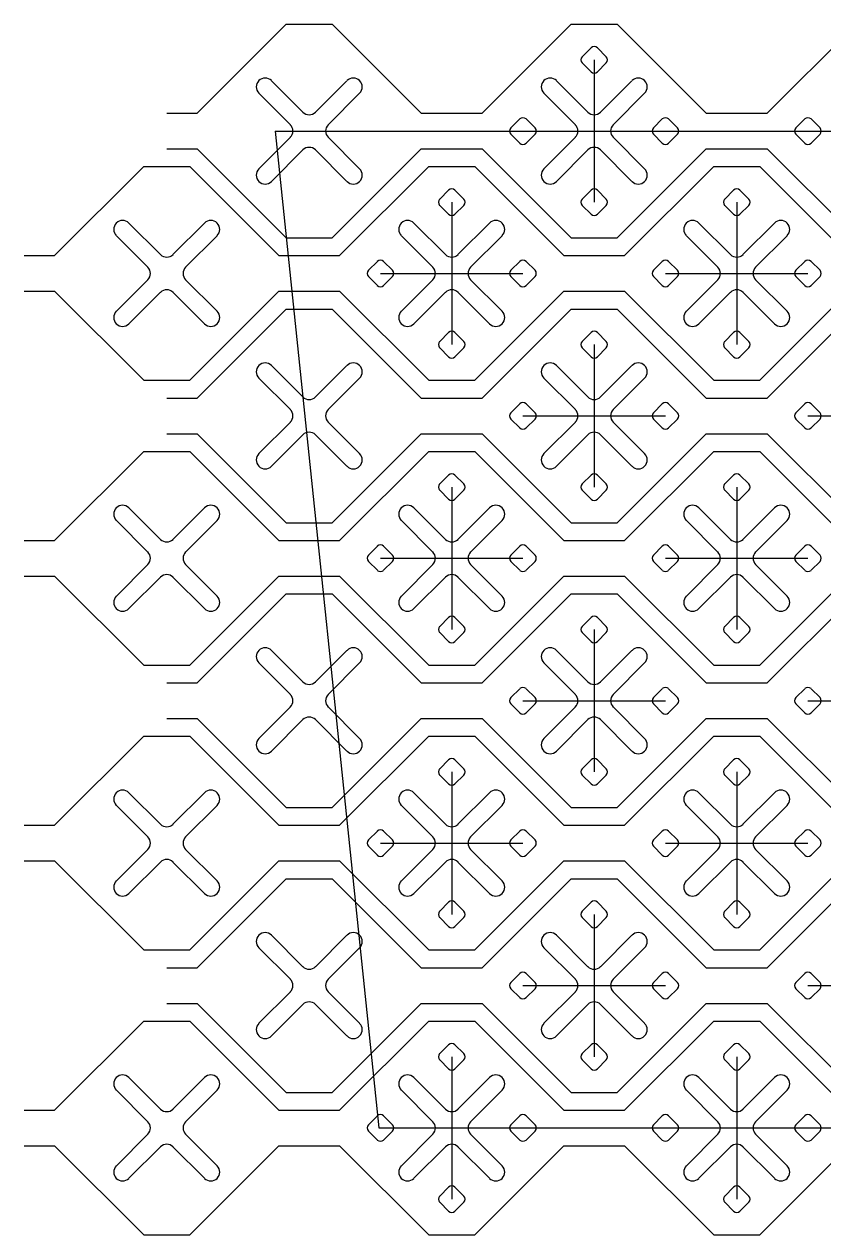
# Model space of a CAD drawing. Extents: x 78 to 102, y -3.5 to 13.5.
# Drawn here: x 78 to 89.22, y -3.5 to 13.5 of the extents above; entities that cross this region are included whole.
import ezdxf

# ---------------------------------------------------------------- set-up
doc = ezdxf.new("R2010")
doc.units = 0
doc.header["$MEASUREMENT"] = 0
doc.layers.add('LAYER1', color=7, linetype='Continuous')

msp = doc.modelspace()

# ---------------------------------------------------------------- linework, layer by layer
at = {"layer": 'LAYER1', "color": 7, "linetype": 'Continuous', "lineweight": 25}
for p, q in [((80.427, 12.25), (81.677, 13.5)), ((81.677, 13.5), (82.323, 13.5)), ((82.323, 13.5), (83.573, 12.25)), ((84.427, 12.25), (85.677, 13.5)), ((85.677, 13.5), (86.323, 13.5)), ((86.323, 13.5), (87.573, 12.25)), ((88.427, 12.25), (89.677, 13.5)), ((85.831, 13.044), (85.956, 13.169)), ((86.044, 13.169), (86.169, 13.044)), ((85.956, 12.831), (85.831, 12.956)), ((86, 13), (86, 11)), ((86.169, 12.956), (86.044, 12.831)), ((81.47, 12.707), (81.912, 12.265)), ((82.53, 12.707), (82.088, 12.265)), ((85.47, 12.707), (85.912, 12.265)), ((86.53, 12.707), (86.088, 12.265)), ((81.293, 12.53), (81.735, 12.088)), ((82.707, 12.53), (82.265, 12.088)), ((85.293, 12.53), (85.735, 12.088)), ((86.707, 12.53), (86.265, 12.088)), ((80, 12.25), (80.427, 12.25)), ((83.573, 12.25), (84, 12.25)), ((84, 12.25), (84.427, 12.25)), ((87.573, 12.25), (88, 12.25)), ((88, 12.25), (88.427, 12.25)), ((84.831, 12.044), (84.956, 12.169)), ((85.044, 12.169), (85.169, 12.044)), ((86.831, 12.044), (86.956, 12.169)), ((87.044, 12.169), (87.169, 12.044)), ((88.831, 12.044), (88.956, 12.169)), ((89.044, 12.169), (89.169, 12.044)), ((81.293, 11.47), (81.735, 11.912)), ((81.521, 12), (98.479, 12)), ((81.521, 12), (82.979, -2)), ((82.707, 11.47), (82.265, 11.912)), ((84.956, 11.831), (84.831, 11.956)), ((85, 12), (87, 12)), ((85.169, 11.956), (85.044, 11.831)), ((85.293, 11.47), (85.735, 11.912)), ((86.707, 11.47), (86.265, 11.912)), ((86.956, 11.831), (86.831, 11.956)), ((87.169, 11.956), (87.044, 11.831)), ((88.956, 11.831), (88.831, 11.956)), ((89, 12), (91, 12)), ((89.169, 11.956), (89.044, 11.831)), ((80, 11.75), (80.427, 11.75)), ((81.677, 10.5), (80.427, 11.75)), ((81.47, 11.293), (81.912, 11.735)), ((82.53, 11.293), (82.088, 11.735)), ((83.573, 11.75), (82.323, 10.5)), ((83.573, 11.75), (84, 11.75)), ((84, 11.75), (84.427, 11.75)), ((85.677, 10.5), (84.427, 11.75)), ((85.47, 11.293), (85.912, 11.735)), ((86.53, 11.293), (86.088, 11.735)), ((87.573, 11.75), (86.323, 10.5)), ((87.573, 11.75), (88, 11.75)), ((88, 11.75), (88.427, 11.75)), ((89.677, 10.5), (88.427, 11.75)), ((78.427, 10.25), (79.677, 11.5)), ((79.677, 11.5), (80.323, 11.5)), ((80.323, 11.5), (81.573, 10.25)), ((82.427, 10.25), (83.677, 11.5)), ((83.677, 11.5), (84.323, 11.5)), ((84.323, 11.5), (85.573, 10.25)), ((86.427, 10.25), (87.677, 11.5)), ((87.677, 11.5), (88.323, 11.5)), ((88.323, 11.5), (89.573, 10.25)), ((83.831, 11.044), (83.956, 11.169)), ((84.044, 11.169), (84.169, 11.044)), ((85.831, 11.044), (85.956, 11.169)), ((86.044, 11.169), (86.169, 11.044)), ((87.831, 11.044), (87.956, 11.169)), ((88.044, 11.169), (88.169, 11.044)), ((83.956, 10.831), (83.831, 10.956)), ((84, 11), (84, 9)), ((84.169, 10.956), (84.044, 10.831)), ((85.956, 10.831), (85.831, 10.956)), ((86.169, 10.956), (86.044, 10.831)), ((87.956, 10.831), (87.831, 10.956)), ((88, 11), (88, 9)), ((88.169, 10.956), (88.044, 10.831)), ((79.47, 10.707), (79.912, 10.265)), ((80.53, 10.707), (80.088, 10.265)), ((83.47, 10.707), (83.912, 10.265)), ((84.53, 10.707), (84.088, 10.265)), ((87.47, 10.707), (87.912, 10.265)), ((88.53, 10.707), (88.088, 10.265)), ((79.293, 10.53), (79.735, 10.088)), ((80.707, 10.53), (80.265, 10.088)), ((81.677, 10.5), (82.323, 10.5)), ((83.293, 10.53), (83.735, 10.088)), ((84.707, 10.53), (84.265, 10.088)), ((85.677, 10.5), (86.323, 10.5)), ((87.293, 10.53), (87.735, 10.088)), ((88.707, 10.53), (88.265, 10.088)), ((78, 10.25), (78.427, 10.25)), ((81.573, 10.25), (82, 10.25)), ((82, 10.25), (82.427, 10.25)), ((85.573, 10.25), (86, 10.25)), ((86, 10.25), (86.427, 10.25)), ((82.831, 10.044), (82.956, 10.169)), ((83.044, 10.169), (83.169, 10.044)), ((84.831, 10.044), (84.956, 10.169)), ((85.044, 10.169), (85.169, 10.044)), ((86.831, 10.044), (86.956, 10.169)), ((87.044, 10.169), (87.169, 10.044)), ((88.831, 10.044), (88.956, 10.169)), ((89.044, 10.169), (89.169, 10.044)), ((79.293, 9.47), (79.735, 9.912)), ((80.707, 9.47), (80.265, 9.912)), ((82.956, 9.831), (82.831, 9.956)), ((83, 10), (85, 10)), ((83.169, 9.956), (83.044, 9.831)), ((83.293, 9.47), (83.735, 9.912)), ((84.707, 9.47), (84.265, 9.912)), ((84.956, 9.831), (84.831, 9.956)), ((85.169, 9.956), (85.044, 9.831)), ((86.956, 9.831), (86.831, 9.956)), ((87, 10), (89, 10)), ((87.169, 9.956), (87.044, 9.831)), ((87.293, 9.47), (87.735, 9.912)), ((88.707, 9.47), (88.265, 9.912)), ((88.956, 9.831), (88.831, 9.956)), ((89.169, 9.956), (89.044, 9.831)), ((78, 9.75), (78.427, 9.75)), ((79.677, 8.5), (78.427, 9.75)), ((79.47, 9.293), (79.912, 9.735)), ((80.53, 9.293), (80.088, 9.735)), ((81.573, 9.75), (80.323, 8.5)), ((81.573, 9.75), (82, 9.75)), ((82, 9.75), (82.427, 9.75)), ((83.677, 8.5), (82.427, 9.75)), ((83.47, 9.293), (83.912, 9.735)), ((84.53, 9.293), (84.088, 9.735)), ((85.573, 9.75), (84.323, 8.5)), ((85.573, 9.75), (86, 9.75)), ((86, 9.75), (86.427, 9.75)), ((87.677, 8.5), (86.427, 9.75)), ((87.47, 9.293), (87.912, 9.735)), ((88.53, 9.293), (88.088, 9.735)), ((89.573, 9.75), (88.323, 8.5)), ((80.427, 8.25), (81.677, 9.5)), ((81.677, 9.5), (82.323, 9.5)), ((82.323, 9.5), (83.573, 8.25)), ((84.427, 8.25), (85.677, 9.5)), ((85.677, 9.5), (86.323, 9.5)), ((86.323, 9.5), (87.573, 8.25)), ((88.427, 8.25), (89.677, 9.5)), ((83.831, 9.044), (83.956, 9.169)), ((84.044, 9.169), (84.169, 9.044)), ((85.831, 9.044), (85.956, 9.169)), ((86.044, 9.169), (86.169, 9.044)), ((87.831, 9.044), (87.956, 9.169)), ((88.044, 9.169), (88.169, 9.044)), ((83.956, 8.831), (83.831, 8.956)), ((84.169, 8.956), (84.044, 8.831)), ((85.956, 8.831), (85.831, 8.956)), ((86, 9), (86, 7)), ((86.169, 8.956), (86.044, 8.831)), ((87.956, 8.831), (87.831, 8.956)), ((88.169, 8.956), (88.044, 8.831)), ((81.47, 8.707), (81.912, 8.265)), ((82.53, 8.707), (82.088, 8.265)), ((85.47, 8.707), (85.912, 8.265)), ((86.53, 8.707), (86.088, 8.265)), ((81.293, 8.53), (81.735, 8.088)), ((82.707, 8.53), (82.265, 8.088)), ((85.293, 8.53), (85.735, 8.088)), ((86.707, 8.53), (86.265, 8.088)), ((79.677, 8.5), (80.323, 8.5)), ((83.677, 8.5), (84.323, 8.5)), ((87.677, 8.5), (88.323, 8.5)), ((80, 8.25), (80.427, 8.25)), ((83.573, 8.25), (84, 8.25)), ((84, 8.25), (84.427, 8.25)), ((84.831, 8.044), (84.956, 8.169)), ((85.044, 8.169), (85.169, 8.044)), ((86.831, 8.044), (86.956, 8.169)), ((87.044, 8.169), (87.169, 8.044)), ((87.573, 8.25), (88, 8.25)), ((88, 8.25), (88.427, 8.25)), ((88.831, 8.044), (88.956, 8.169)), ((89.044, 8.169), (89.169, 8.044)), ((85, 8), (87, 8)), ((89, 8), (91, 8)), ((81.293, 7.47), (81.735, 7.912)), ((82.707, 7.47), (82.265, 7.912)), ((84.956, 7.831), (84.831, 7.956)), ((85.169, 7.956), (85.044, 7.831)), ((85.293, 7.47), (85.735, 7.912)), ((86.707, 7.47), (86.265, 7.912)), ((86.956, 7.831), (86.831, 7.956)), ((87.169, 7.956), (87.044, 7.831)), ((88.956, 7.831), (88.831, 7.956)), ((89.169, 7.956), (89.044, 7.831)), ((80, 7.75), (80.427, 7.75)), ((81.677, 6.5), (80.427, 7.75)), ((81.47, 7.293), (81.912, 7.735)), ((82.53, 7.293), (82.088, 7.735)), ((83.573, 7.75), (82.323, 6.5)), ((83.573, 7.75), (84, 7.75)), ((84, 7.75), (84.427, 7.75)), ((85.677, 6.5), (84.427, 7.75)), ((85.47, 7.293), (85.912, 7.735)), ((86.53, 7.293), (86.088, 7.735)), ((87.573, 7.75), (86.323, 6.5)), ((87.573, 7.75), (88, 7.75)), ((88, 7.75), (88.427, 7.75)), ((89.677, 6.5), (88.427, 7.75)), ((78.427, 6.25), (79.677, 7.5)), ((79.677, 7.5), (80.323, 7.5)), ((80.323, 7.5), (81.573, 6.25)), ((82.427, 6.25), (83.677, 7.5)), ((83.677, 7.5), (84.323, 7.5)), ((84.323, 7.5), (85.573, 6.25)), ((86.427, 6.25), (87.677, 7.5)), ((87.677, 7.5), (88.323, 7.5)), ((88.323, 7.5), (89.573, 6.25)), ((83.831, 7.044), (83.956, 7.169)), ((84.044, 7.169), (84.169, 7.044)), ((85.831, 7.044), (85.956, 7.169)), ((86.044, 7.169), (86.169, 7.044)), ((87.831, 7.044), (87.956, 7.169)), ((88.044, 7.169), (88.169, 7.044)), ((84, 7), (84, 5)), ((88, 7), (88, 5)), ((83.956, 6.831), (83.831, 6.956)), ((84.169, 6.956), (84.044, 6.831)), ((85.956, 6.831), (85.831, 6.956)), ((86.169, 6.956), (86.044, 6.831)), ((87.956, 6.831), (87.831, 6.956)), ((88.169, 6.956), (88.044, 6.831)), ((79.47, 6.707), (79.912, 6.265)), ((80.53, 6.707), (80.088, 6.265)), ((83.47, 6.707), (83.912, 6.265)), ((84.53, 6.707), (84.088, 6.265)), ((87.47, 6.707), (87.912, 6.265)), ((88.53, 6.707), (88.088, 6.265)), ((79.293, 6.53), (79.735, 6.088)), ((80.707, 6.53), (80.265, 6.088)), ((81.677, 6.5), (82.323, 6.5)), ((83.293, 6.53), (83.735, 6.088)), ((84.707, 6.53), (84.265, 6.088)), ((85.677, 6.5), (86.323, 6.5)), ((87.293, 6.53), (87.735, 6.088)), ((88.707, 6.53), (88.265, 6.088)), ((78, 6.25), (78.427, 6.25)), ((81.573, 6.25), (82, 6.25)), ((82, 6.25), (82.427, 6.25)), ((82.831, 6.044), (82.956, 6.169)), ((83.044, 6.169), (83.169, 6.044)), ((84.831, 6.044), (84.956, 6.169)), ((85.044, 6.169), (85.169, 6.044)), ((85.573, 6.25), (86, 6.25)), ((86, 6.25), (86.427, 6.25)), ((86.831, 6.044), (86.956, 6.169)), ((87.044, 6.169), (87.169, 6.044)), ((88.831, 6.044), (88.956, 6.169)), ((89.044, 6.169), (89.169, 6.044)), ((82.956, 5.831), (82.831, 5.956)), ((83, 6), (85, 6)), ((83.169, 5.956), (83.044, 5.831)), ((84.956, 5.831), (84.831, 5.956)), ((85.169, 5.956), (85.044, 5.831)), ((86.956, 5.831), (86.831, 5.956)), ((87, 6), (89, 6)), ((87.169, 5.956), (87.044, 5.831)), ((88.956, 5.831), (88.831, 5.956)), ((89.169, 5.956), (89.044, 5.831)), ((79.293, 5.47), (79.735, 5.912)), ((80.707, 5.47), (80.265, 5.912)), ((83.293, 5.47), (83.735, 5.912)), ((84.707, 5.47), (84.265, 5.912)), ((87.293, 5.47), (87.735, 5.912)), ((88.707, 5.47), (88.265, 5.912)), ((78, 5.75), (78.427, 5.75)), ((79.677, 4.5), (78.427, 5.75)), ((79.47, 5.293), (79.912, 5.735)), ((80.53, 5.293), (80.088, 5.735)), ((81.573, 5.75), (80.323, 4.5)), ((81.573, 5.75), (82, 5.75)), ((82, 5.75), (82.427, 5.75)), ((83.677, 4.5), (82.427, 5.75)), ((83.47, 5.293), (83.912, 5.735)), ((84.53, 5.293), (84.088, 5.735)), ((85.573, 5.75), (84.323, 4.5)), ((85.573, 5.75), (86, 5.75)), ((86, 5.75), (86.427, 5.75)), ((87.677, 4.5), (86.427, 5.75)), ((87.47, 5.293), (87.912, 5.735)), ((88.53, 5.293), (88.088, 5.735)), ((89.573, 5.75), (88.323, 4.5)), ((80.427, 4.25), (81.677, 5.5)), ((81.677, 5.5), (82.323, 5.5)), ((82.323, 5.5), (83.573, 4.25)), ((84.427, 4.25), (85.677, 5.5)), ((85.677, 5.5), (86.323, 5.5)), ((86.323, 5.5), (87.573, 4.25)), ((88.427, 4.25), (89.677, 5.5)), ((83.831, 5.044), (83.956, 5.169)), ((84.044, 5.169), (84.169, 5.044)), ((85.831, 5.044), (85.956, 5.169)), ((86.044, 5.169), (86.169, 5.044)), ((87.831, 5.044), (87.956, 5.169)), ((88.044, 5.169), (88.169, 5.044)), ((83.956, 4.831), (83.831, 4.956)), ((84.169, 4.956), (84.044, 4.831)), ((85.956, 4.831), (85.831, 4.956)), ((86, 5), (86, 3)), ((86.169, 4.956), (86.044, 4.831)), ((87.956, 4.831), (87.831, 4.956)), ((88.169, 4.956), (88.044, 4.831)), ((81.47, 4.707), (81.912, 4.265)), ((82.53, 4.707), (82.088, 4.265)), ((85.47, 4.707), (85.912, 4.265)), ((86.53, 4.707), (86.088, 4.265)), ((79.677, 4.5), (80.323, 4.5)), ((81.293, 4.53), (81.735, 4.088)), ((82.707, 4.53), (82.265, 4.088)), ((83.677, 4.5), (84.323, 4.5)), ((85.293, 4.53), (85.735, 4.088)), ((86.707, 4.53), (86.265, 4.088)), ((87.677, 4.5), (88.323, 4.5)), ((80, 4.25), (80.427, 4.25)), ((83.573, 4.25), (84, 4.25)), ((84, 4.25), (84.427, 4.25)), ((84.831, 4.044), (84.956, 4.169)), ((85.044, 4.169), (85.169, 4.044)), ((86.831, 4.044), (86.956, 4.169)), ((87.044, 4.169), (87.169, 4.044)), ((87.573, 4.25), (88, 4.25)), ((88, 4.25), (88.427, 4.25)), ((88.831, 4.044), (88.956, 4.169)), ((89.044, 4.169), (89.169, 4.044)), ((81.293, 3.47), (81.735, 3.912)), ((82.707, 3.47), (82.265, 3.912)), ((84.956, 3.831), (84.831, 3.956)), ((85, 4), (87, 4)), ((85.169, 3.956), (85.044, 3.831)), ((85.293, 3.47), (85.735, 3.912)), ((86.707, 3.47), (86.265, 3.912)), ((86.956, 3.831), (86.831, 3.956)), ((87.169, 3.956), (87.044, 3.831)), ((88.956, 3.831), (88.831, 3.956)), ((89, 4), (91, 4)), ((89.169, 3.956), (89.044, 3.831)), ((80, 3.75), (80.427, 3.75)), ((81.677, 2.5), (80.427, 3.75)), ((83.573, 3.75), (82.323, 2.5)), ((83.573, 3.75), (84, 3.75)), ((84, 3.75), (84.427, 3.75)), ((85.677, 2.5), (84.427, 3.75)), ((87.573, 3.75), (86.323, 2.5)), ((87.573, 3.75), (88, 3.75)), ((88, 3.75), (88.427, 3.75)), ((89.677, 2.5), (88.427, 3.75)), ((81.47, 3.293), (81.912, 3.735)), ((82.53, 3.293), (82.088, 3.735)), ((85.47, 3.293), (85.912, 3.735)), ((86.53, 3.293), (86.088, 3.735)), ((78.427, 2.25), (79.677, 3.5)), ((79.677, 3.5), (80.323, 3.5)), ((80.323, 3.5), (81.573, 2.25)), ((82.427, 2.25), (83.677, 3.5)), ((83.677, 3.5), (84.323, 3.5)), ((84.323, 3.5), (85.573, 2.25)), ((86.427, 2.25), (87.677, 3.5)), ((87.677, 3.5), (88.323, 3.5)), ((88.323, 3.5), (89.573, 2.25)), ((83.831, 3.044), (83.956, 3.169)), ((84.044, 3.169), (84.169, 3.044)), ((85.831, 3.044), (85.956, 3.169)), ((86.044, 3.169), (86.169, 3.044)), ((87.831, 3.044), (87.956, 3.169)), ((88.044, 3.169), (88.169, 3.044)), ((83.956, 2.831), (83.831, 2.956)), ((84, 3), (84, 1)), ((84.169, 2.956), (84.044, 2.831)), ((85.956, 2.831), (85.831, 2.956)), ((86.169, 2.956), (86.044, 2.831)), ((87.956, 2.831), (87.831, 2.956)), ((88, 3), (88, 1)), ((88.169, 2.956), (88.044, 2.831)), ((79.47, 2.707), (79.912, 2.265)), ((80.53, 2.707), (80.088, 2.265)), ((83.47, 2.707), (83.912, 2.265)), ((84.53, 2.707), (84.088, 2.265)), ((87.47, 2.707), (87.912, 2.265)), ((88.53, 2.707), (88.088, 2.265)), ((79.293, 2.53), (79.735, 2.088)), ((80.707, 2.53), (80.265, 2.088)), ((81.677, 2.5), (82.323, 2.5)), ((83.293, 2.53), (83.735, 2.088)), ((84.707, 2.53), (84.265, 2.088)), ((85.677, 2.5), (86.323, 2.5)), ((87.293, 2.53), (87.735, 2.088)), ((88.707, 2.53), (88.265, 2.088)), ((78, 2.25), (78.427, 2.25)), ((81.573, 2.25), (82, 2.25)), ((82, 2.25), (82.427, 2.25)), ((85.573, 2.25), (86, 2.25)), ((86, 2.25), (86.427, 2.25)), ((82.831, 2.044), (82.956, 2.169)), ((83.044, 2.169), (83.169, 2.044)), ((84.831, 2.044), (84.956, 2.169)), ((85.044, 2.169), (85.169, 2.044)), ((86.831, 2.044), (86.956, 2.169)), ((87.044, 2.169), (87.169, 2.044)), ((88.831, 2.044), (88.956, 2.169)), ((89.044, 2.169), (89.169, 2.044)), ((79.293, 1.47), (79.735, 1.912)), ((80.707, 1.47), (80.265, 1.912)), ((82.956, 1.831), (82.831, 1.956)), ((83, 2), (85, 2)), ((83.169, 1.956), (83.044, 1.831)), ((83.293, 1.47), (83.735, 1.912)), ((84.707, 1.47), (84.265, 1.912)), ((84.956, 1.831), (84.831, 1.956)), ((85.169, 1.956), (85.044, 1.831)), ((86.956, 1.831), (86.831, 1.956)), ((87, 2), (89, 2)), ((87.169, 1.956), (87.044, 1.831)), ((87.293, 1.47), (87.735, 1.912)), ((88.707, 1.47), (88.265, 1.912)), ((88.956, 1.831), (88.831, 1.956)), ((89.169, 1.956), (89.044, 1.831)), ((78, 1.75), (78.427, 1.75)), ((79.677, 0.5), (78.427, 1.75)), ((79.47, 1.293), (79.912, 1.735)), ((80.53, 1.293), (80.088, 1.735)), ((81.573, 1.75), (80.323, 0.5)), ((81.573, 1.75), (82, 1.75)), ((82, 1.75), (82.427, 1.75)), ((83.677, 0.5), (82.427, 1.75)), ((83.47, 1.293), (83.912, 1.735)), ((84.53, 1.293), (84.088, 1.735)), ((85.573, 1.75), (84.323, 0.5)), ((85.573, 1.75), (86, 1.75)), ((86, 1.75), (86.427, 1.75)), ((87.677, 0.5), (86.427, 1.75)), ((87.47, 1.293), (87.912, 1.735)), ((88.53, 1.293), (88.088, 1.735)), ((89.573, 1.75), (88.323, 0.5)), ((80.427, 0.25), (81.677, 1.5)), ((81.677, 1.5), (82.323, 1.5)), ((82.323, 1.5), (83.573, 0.25)), ((84.427, 0.25), (85.677, 1.5)), ((85.677, 1.5), (86.323, 1.5)), ((86.323, 1.5), (87.573, 0.25)), ((88.427, 0.25), (89.677, 1.5)), ((83.831, 1.044), (83.956, 1.169)), ((84.044, 1.169), (84.169, 1.044)), ((85.831, 1.044), (85.956, 1.169)), ((86.044, 1.169), (86.169, 1.044)), ((87.831, 1.044), (87.956, 1.169)), ((88.044, 1.169), (88.169, 1.044)), ((83.956, 0.831), (83.831, 0.956)), ((84.169, 0.956), (84.044, 0.831)), ((85.956, 0.831), (85.831, 0.956)), ((86, 1), (86, -1)), ((86.169, 0.956), (86.044, 0.831)), ((87.956, 0.831), (87.831, 0.956)), ((88.169, 0.956), (88.044, 0.831)), ((81.47, 0.707), (81.912, 0.265)), ((82.53, 0.707), (82.088, 0.265)), ((85.47, 0.707), (85.912, 0.265)), ((86.53, 0.707), (86.088, 0.265)), ((81.293, 0.53), (81.735, 0.088)), ((82.707, 0.53), (82.265, 0.088)), ((85.293, 0.53), (85.735, 0.088)), ((86.707, 0.53), (86.265, 0.088)), ((79.677, 0.5), (80.323, 0.5)), ((83.677, 0.5), (84.323, 0.5)), ((87.677, 0.5), (88.323, 0.5)), ((80, 0.25), (80.427, 0.25)), ((83.573, 0.25), (84, 0.25)), ((84, 0.25), (84.427, 0.25)), ((87.573, 0.25), (88, 0.25)), ((88, 0.25), (88.427, 0.25)), ((84.831, 0.044), (84.956, 0.169)), ((85, 0), (87, 0)), ((85.044, 0.169), (85.169, 0.044)), ((86.831, 0.044), (86.956, 0.169)), ((87.044, 0.169), (87.169, 0.044)), ((88.831, 0.044), (88.956, 0.169)), ((89, 0), (91, 0)), ((89.044, 0.169), (89.169, 0.044)), ((81.293, -0.53), (81.735, -0.088)), ((82.707, -0.53), (82.265, -0.088)), ((84.956, -0.169), (84.831, -0.044)), ((85.169, -0.044), (85.044, -0.169)), ((85.293, -0.53), (85.735, -0.088)), ((86.707, -0.53), (86.265, -0.088)), ((86.956, -0.169), (86.831, -0.044)), ((87.169, -0.044), (87.044, -0.169)), ((88.956, -0.169), (88.831, -0.044)), ((89.169, -0.044), (89.044, -0.169)), ((80, -0.25), (80.427, -0.25)), ((81.677, -1.5), (80.427, -0.25)), ((81.47, -0.707), (81.912, -0.265)), ((82.53, -0.707), (82.088, -0.265)), ((83.573, -0.25), (82.323, -1.5)), ((83.573, -0.25), (84, -0.25)), ((84, -0.25), (84.427, -0.25)), ((85.677, -1.5), (84.427, -0.25)), ((85.47, -0.707), (85.912, -0.265)), ((86.53, -0.707), (86.088, -0.265)), ((87.573, -0.25), (86.323, -1.5)), ((87.573, -0.25), (88, -0.25)), ((88, -0.25), (88.427, -0.25)), ((89.677, -1.5), (88.427, -0.25)), ((78.427, -1.75), (79.677, -0.5)), ((79.677, -0.5), (80.323, -0.5)), ((80.323, -0.5), (81.573, -1.75)), ((82.427, -1.75), (83.677, -0.5)), ((83.677, -0.5), (84.323, -0.5)), ((84.323, -0.5), (85.573, -1.75)), ((86.427, -1.75), (87.677, -0.5)), ((87.677, -0.5), (88.323, -0.5)), ((88.323, -0.5), (89.573, -1.75)), ((83.831, -0.956), (83.956, -0.831)), ((84.044, -0.831), (84.169, -0.956)), ((85.831, -0.956), (85.956, -0.831)), ((86.044, -0.831), (86.169, -0.956)), ((87.831, -0.956), (87.956, -0.831)), ((88.044, -0.831), (88.169, -0.956)), ((84, -1), (84, -3)), ((88, -1), (88, -3)), ((83.956, -1.169), (83.831, -1.044)), ((84.169, -1.044), (84.044, -1.169)), ((85.956, -1.169), (85.831, -1.044)), ((86.169, -1.044), (86.044, -1.169)), ((87.956, -1.169), (87.831, -1.044)), ((88.169, -1.044), (88.044, -1.169)), ((79.47, -1.293), (79.912, -1.735)), ((80.53, -1.293), (80.088, -1.735)), ((83.47, -1.293), (83.912, -1.735)), ((84.53, -1.293), (84.088, -1.735)), ((87.47, -1.293), (87.912, -1.735)), ((88.53, -1.293), (88.088, -1.735)), ((79.293, -1.47), (79.735, -1.912)), ((80.707, -1.47), (80.265, -1.912)), ((81.677, -1.5), (82.323, -1.5)), ((83.293, -1.47), (83.735, -1.912)), ((84.707, -1.47), (84.265, -1.912)), ((85.677, -1.5), (86.323, -1.5)), ((87.293, -1.47), (87.735, -1.912)), ((88.707, -1.47), (88.265, -1.912)), ((78, -1.75), (78.427, -1.75)), ((81.573, -1.75), (82, -1.75)), ((82, -1.75), (82.427, -1.75)), ((82.831, -1.956), (82.956, -1.831)), ((83.044, -1.831), (83.169, -1.956)), ((84.831, -1.956), (84.956, -1.831)), ((85.044, -1.831), (85.169, -1.956)), ((85.573, -1.75), (86, -1.75)), ((86, -1.75), (86.427, -1.75)), ((86.831, -1.956), (86.956, -1.831)), ((87.044, -1.831), (87.169, -1.956)), ((88.831, -1.956), (88.956, -1.831)), ((89.044, -1.831), (89.169, -1.956)), ((82.979, -2), (97.021, -2)), ((83, -2), (85, -2)), ((87, -2), (89, -2)), ((79.293, -2.53), (79.735, -2.088)), ((80.707, -2.53), (80.265, -2.088)), ((82.956, -2.169), (82.831, -2.044)), ((83.169, -2.044), (83.044, -2.169)), ((83.293, -2.53), (83.735, -2.088)), ((84.707, -2.53), (84.265, -2.088)), ((84.956, -2.169), (84.831, -2.044)), ((85.169, -2.044), (85.044, -2.169)), ((86.956, -2.169), (86.831, -2.044)), ((87.169, -2.044), (87.044, -2.169)), ((87.293, -2.53), (87.735, -2.088)), ((88.707, -2.53), (88.265, -2.088)), ((88.956, -2.169), (88.831, -2.044)), ((89.169, -2.044), (89.044, -2.169)), ((78, -2.25), (78.427, -2.25)), ((79.677, -3.5), (78.427, -2.25)), ((79.47, -2.707), (79.912, -2.265)), ((80.53, -2.707), (80.088, -2.265)), ((81.573, -2.25), (80.323, -3.5)), ((81.573, -2.25), (82, -2.25)), ((82, -2.25), (82.427, -2.25)), ((83.677, -3.5), (82.427, -2.25)), ((83.47, -2.707), (83.912, -2.265)), ((84.53, -2.707), (84.088, -2.265)), ((85.573, -2.25), (84.323, -3.5)), ((85.573, -2.25), (86, -2.25)), ((86, -2.25), (86.427, -2.25)), ((87.677, -3.5), (86.427, -2.25)), ((87.47, -2.707), (87.912, -2.265)), ((88.53, -2.707), (88.088, -2.265)), ((89.573, -2.25), (88.323, -3.5)), ((83.831, -2.956), (83.956, -2.831)), ((84.044, -2.831), (84.169, -2.956)), ((87.831, -2.956), (87.956, -2.831)), ((88.044, -2.831), (88.169, -2.956)), ((83.956, -3.169), (83.831, -3.044)), ((84.169, -3.044), (84.044, -3.169)), ((87.956, -3.169), (87.831, -3.044)), ((88.169, -3.044), (88.044, -3.169)), ((79.677, -3.5), (80.323, -3.5)), ((83.677, -3.5), (84.323, -3.5)), ((87.677, -3.5), (88.323, -3.5))]:
    msp.add_line(p, q, dxfattribs=at)
for centre, radius, start, end in [((86, 13.125), 0.0625, 45, 135), ((85.875, 13), 0.0625, 135, -135), ((86.125, 13), 0.0625, -45, 45), ((86, 12.875), 0.0625, -135, -45), ((81.381, 12.619), 0.125, 135, -135), ((81.381, 12.619), 0.125, 45, 135), ((82.619, 12.619), 0.125, 45, 135), ((82.619, 12.619), 0.125, -45, 45), ((85.381, 12.619), 0.125, 135, -135), ((85.381, 12.619), 0.125, 45, 135), ((86.619, 12.619), 0.125, 45, 135), ((86.619, 12.619), 0.125, -45, 45), ((82, 12.354), 0.125, -135, -45), ((86, 12.354), 0.125, -135, -45), ((81.646, 12), 0.125, -45, 45), ((82.354, 12), 0.125, 135, -135), ((85, 12.125), 0.0625, 45, 135), ((85.646, 12), 0.125, -45, 45), ((86.354, 12), 0.125, 135, -135), ((87, 12.125), 0.0625, 45, 135), ((89, 12.125), 0.0625, 45, 135), ((84.875, 12), 0.0625, 135, -135), ((85.125, 12), 0.0625, -45, 45), ((86.875, 12), 0.0625, 135, -135), ((87.125, 12), 0.0625, -45, 45), ((88.875, 12), 0.0625, 135, -135), ((89.125, 12), 0.0625, -45, 45), ((82, 11.646), 0.125, 45, 135), ((85, 11.875), 0.0625, -135, -45), ((86, 11.646), 0.125, 45, 135), ((87, 11.875), 0.0625, -135, -45), ((89, 11.875), 0.0625, -135, -45), ((81.381, 11.381), 0.125, 135, -135), ((82.619, 11.381), 0.125, -45, 45), ((85.381, 11.381), 0.125, 135, -135), ((86.619, 11.381), 0.125, -45, 45), ((81.381, 11.381), 0.125, -135, -45), ((82.619, 11.381), 0.125, -135, -45), ((85.381, 11.381), 0.125, -135, -45), ((86.619, 11.381), 0.125, -135, -45), ((84, 11.125), 0.0625, 45, 135), ((86, 11.125), 0.0625, 45, 135), ((88, 11.125), 0.0625, 45, 135), ((83.875, 11), 0.0625, 135, -135), ((84.125, 11), 0.0625, -45, 45), ((85.875, 11), 0.0625, 135, -135), ((86.125, 11), 0.0625, -45, 45), ((87.875, 11), 0.0625, 135, -135), ((88.125, 11), 0.0625, -45, 45), ((79.381, 10.619), 0.125, 45, 135), ((80.619, 10.619), 0.125, 45, 135), ((83.381, 10.619), 0.125, 45, 135), ((84, 10.875), 0.0625, -135, -45), ((84.619, 10.619), 0.125, 45, 135), ((86, 10.875), 0.0625, -135, -45), ((87.381, 10.619), 0.125, 45, 135), ((88, 10.875), 0.0625, -135, -45), ((88.619, 10.619), 0.125, 45, 135), ((79.381, 10.619), 0.125, 135, -135), ((80.619, 10.619), 0.125, -45, 45), ((83.381, 10.619), 0.125, 135, -135), ((84.619, 10.619), 0.125, -45, 45), ((87.381, 10.619), 0.125, 135, -135), ((88.619, 10.619), 0.125, -45, 45), ((80, 10.354), 0.125, -135, -45), ((84, 10.354), 0.125, -135, -45), ((88, 10.354), 0.125, -135, -45), ((79.646, 10), 0.125, -45, 45), ((80.354, 10), 0.125, 135, -135), ((82.875, 10), 0.0625, 135, -135), ((83, 10.125), 0.0625, 45, 135), ((83.125, 10), 0.0625, -45, 45), ((83.646, 10), 0.125, -45, 45), ((84.354, 10), 0.125, 135, -135), ((84.875, 10), 0.0625, 135, -135), ((85, 10.125), 0.0625, 45, 135), ((85.125, 10), 0.0625, -45, 45), ((86.875, 10), 0.0625, 135, -135), ((87, 10.125), 0.0625, 45, 135), ((87.125, 10), 0.0625, -45, 45), ((87.646, 10), 0.125, -45, 45), ((88.354, 10), 0.125, 135, -135), ((88.875, 10), 0.0625, 135, -135), ((89, 10.125), 0.0625, 45, 135), ((89.125, 10), 0.0625, -45, 45), ((80, 9.646), 0.125, 45, 135), ((83, 9.875), 0.0625, -135, -45), ((84, 9.646), 0.125, 45, 135), ((85, 9.875), 0.0625, -135, -45), ((87, 9.875), 0.0625, -135, -45), ((88, 9.646), 0.125, 45, 135), ((89, 9.875), 0.0625, -135, -45), ((79.381, 9.381), 0.125, 135, -135), ((80.619, 9.381), 0.125, -45, 45), ((83.381, 9.381), 0.125, 135, -135), ((84.619, 9.381), 0.125, -45, 45), ((87.381, 9.381), 0.125, 135, -135), ((88.619, 9.381), 0.125, -45, 45), ((79.381, 9.381), 0.125, -135, -45), ((80.619, 9.381), 0.125, -135, -45), ((83.381, 9.381), 0.125, -135, -45), ((84, 9.125), 0.0625, 45, 135), ((84.619, 9.381), 0.125, -135, -45), ((86, 9.125), 0.0625, 45, 135), ((87.381, 9.381), 0.125, -135, -45), ((88, 9.125), 0.0625, 45, 135), ((88.619, 9.381), 0.125, -135, -45), ((83.875, 9), 0.0625, 135, -135), ((84.125, 9), 0.0625, -45, 45), ((85.875, 9), 0.0625, 135, -135), ((86.125, 9), 0.0625, -45, 45), ((87.875, 9), 0.0625, 135, -135), ((88.125, 9), 0.0625, -45, 45), ((81.381, 8.619), 0.125, 135, -135), ((81.381, 8.619), 0.125, 45, 135), ((82.619, 8.619), 0.125, 45, 135), ((82.619, 8.619), 0.125, -45, 45), ((84, 8.875), 0.0625, -135, -45), ((85.381, 8.619), 0.125, 135, -135), ((85.381, 8.619), 0.125, 45, 135), ((86, 8.875), 0.0625, -135, -45), ((86.619, 8.619), 0.125, 45, 135), ((86.619, 8.619), 0.125, -45, 45), ((88, 8.875), 0.0625, -135, -45), ((82, 8.354), 0.125, -135, -45), ((85, 8.125), 0.0625, 45, 135), ((86, 8.354), 0.125, -135, -45), ((87, 8.125), 0.0625, 45, 135), ((89, 8.125), 0.0625, 45, 135), ((81.646, 8), 0.125, -45, 45), ((82.354, 8), 0.125, 135, -135), ((84.875, 8), 0.0625, 135, -135), ((85.125, 8), 0.0625, -45, 45), ((85.646, 8), 0.125, -45, 45), ((86.354, 8), 0.125, 135, -135), ((86.875, 8), 0.0625, 135, -135), ((87.125, 8), 0.0625, -45, 45), ((88.875, 8), 0.0625, 135, -135), ((89.125, 8), 0.0625, -45, 45), ((85, 7.875), 0.0625, -135, -45), ((87, 7.875), 0.0625, -135, -45), ((89, 7.875), 0.0625, -135, -45), ((82, 7.646), 0.125, 45, 135), ((86, 7.646), 0.125, 45, 135), ((81.381, 7.381), 0.125, 135, -135), ((82.619, 7.381), 0.125, -45, 45), ((85.381, 7.381), 0.125, 135, -135), ((86.619, 7.381), 0.125, -45, 45), ((81.381, 7.381), 0.125, -135, -45), ((82.619, 7.381), 0.125, -135, -45), ((84, 7.125), 0.0625, 45, 135), ((85.381, 7.381), 0.125, -135, -45), ((86, 7.125), 0.0625, 45, 135), ((86.619, 7.381), 0.125, -135, -45), ((88, 7.125), 0.0625, 45, 135), ((83.875, 7), 0.0625, 135, -135), ((84.125, 7), 0.0625, -45, 45), ((85.875, 7), 0.0625, 135, -135), ((86.125, 7), 0.0625, -45, 45), ((87.875, 7), 0.0625, 135, -135), ((88.125, 7), 0.0625, -45, 45), ((84, 6.875), 0.0625, -135, -45), ((86, 6.875), 0.0625, -135, -45), ((88, 6.875), 0.0625, -135, -45), ((79.381, 6.619), 0.125, 135, -135), ((79.381, 6.619), 0.125, 45, 135), ((80.619, 6.619), 0.125, 45, 135), ((80.619, 6.619), 0.125, -45, 45), ((83.381, 6.619), 0.125, 135, -135), ((83.381, 6.619), 0.125, 45, 135), ((84.619, 6.619), 0.125, 45, 135), ((84.619, 6.619), 0.125, -45, 45), ((87.381, 6.619), 0.125, 135, -135), ((87.381, 6.619), 0.125, 45, 135), ((88.619, 6.619), 0.125, 45, 135), ((88.619, 6.619), 0.125, -45, 45), ((80, 6.354), 0.125, -135, -45), ((83, 6.125), 0.0625, 45, 135), ((84, 6.354), 0.125, -135, -45), ((85, 6.125), 0.0625, 45, 135), ((87, 6.125), 0.0625, 45, 135), ((88, 6.354), 0.125, -135, -45), ((89, 6.125), 0.0625, 45, 135), ((79.646, 6), 0.125, -45, 45), ((80.354, 6), 0.125, 135, -135), ((82.875, 6), 0.0625, 135, -135), ((83.125, 6), 0.0625, -45, 45), ((83.646, 6), 0.125, -45, 45), ((84.354, 6), 0.125, 135, -135), ((84.875, 6), 0.0625, 135, -135), ((85.125, 6), 0.0625, -45, 45), ((86.875, 6), 0.0625, 135, -135), ((87.125, 6), 0.0625, -45, 45), ((87.646, 6), 0.125, -45, 45), ((88.354, 6), 0.125, 135, -135), ((88.875, 6), 0.0625, 135, -135), ((89.125, 6), 0.0625, -45, 45), ((83, 5.875), 0.0625, -135, -45), ((85, 5.875), 0.0625, -135, -45), ((87, 5.875), 0.0625, -135, -45), ((89, 5.875), 0.0625, -135, -45), ((80, 5.646), 0.125, 45, 135), ((84, 5.646), 0.125, 45, 135), ((88, 5.646), 0.125, 45, 135), ((79.381, 5.381), 0.125, 135, -135), ((80.619, 5.381), 0.125, -45, 45), ((83.381, 5.381), 0.125, 135, -135), ((84.619, 5.381), 0.125, -45, 45), ((87.381, 5.381), 0.125, 135, -135), ((88.619, 5.381), 0.125, -45, 45), ((79.381, 5.381), 0.125, -135, -45), ((80.619, 5.381), 0.125, -135, -45), ((83.381, 5.381), 0.125, -135, -45), ((84.619, 5.381), 0.125, -135, -45), ((87.381, 5.381), 0.125, -135, -45), ((88.619, 5.381), 0.125, -135, -45), ((84, 5.125), 0.0625, 45, 135), ((86, 5.125), 0.0625, 45, 135), ((88, 5.125), 0.0625, 45, 135), ((83.875, 5), 0.0625, 135, -135), ((84.125, 5), 0.0625, -45, 45), ((85.875, 5), 0.0625, 135, -135), ((86.125, 5), 0.0625, -45, 45), ((87.875, 5), 0.0625, 135, -135), ((88.125, 5), 0.0625, -45, 45), ((84, 4.875), 0.0625, -135, -45), ((86, 4.875), 0.0625, -135, -45), ((88, 4.875), 0.0625, -135, -45), ((81.381, 4.619), 0.125, 135, -135), ((81.381, 4.619), 0.125, 45, 135), ((82.619, 4.619), 0.125, 45, 135), ((82.619, 4.619), 0.125, -45, 45), ((85.381, 4.619), 0.125, 135, -135), ((85.381, 4.619), 0.125, 45, 135), ((86.619, 4.619), 0.125, 45, 135), ((86.619, 4.619), 0.125, -45, 45), ((82, 4.354), 0.125, -135, -45), ((86, 4.354), 0.125, -135, -45), ((81.646, 4), 0.125, -45, 45), ((82.354, 4), 0.125, 135, -135), ((85, 4.125), 0.0625, 45, 135), ((85.646, 4), 0.125, -45, 45), ((86.354, 4), 0.125, 135, -135), ((87, 4.125), 0.0625, 45, 135), ((89, 4.125), 0.0625, 45, 135), ((84.875, 4), 0.0625, 135, -135), ((85.125, 4), 0.0625, -45, 45), ((86.875, 4), 0.0625, 135, -135), ((87.125, 4), 0.0625, -45, 45), ((88.875, 4), 0.0625, 135, -135), ((89.125, 4), 0.0625, -45, 45), ((82, 3.646), 0.125, 45, 135), ((85, 3.875), 0.0625, -135, -45), ((86, 3.646), 0.125, 45, 135), ((87, 3.875), 0.0625, -135, -45), ((89, 3.875), 0.0625, -135, -45), ((81.381, 3.381), 0.125, 135, -135), ((82.619, 3.381), 0.125, -45, 45), ((85.381, 3.381), 0.125, 135, -135), ((86.619, 3.381), 0.125, -45, 45), ((81.381, 3.381), 0.125, -135, -45), ((82.619, 3.381), 0.125, -135, -45), ((85.381, 3.381), 0.125, -135, -45), ((86.619, 3.381), 0.125, -135, -45), ((84, 3.125), 0.0625, 45, 135), ((86, 3.125), 0.0625, 45, 135), ((88, 3.125), 0.0625, 45, 135), ((83.875, 3), 0.0625, 135, -135), ((84.125, 3), 0.0625, -45, 45), ((85.875, 3), 0.0625, 135, -135), ((86.125, 3), 0.0625, -45, 45), ((87.875, 3), 0.0625, 135, -135), ((88.125, 3), 0.0625, -45, 45), ((79.381, 2.619), 0.125, 45, 135), ((80.619, 2.619), 0.125, 45, 135), ((83.381, 2.619), 0.125, 45, 135), ((84, 2.875), 0.0625, -135, -45), ((84.619, 2.619), 0.125, 45, 135), ((86, 2.875), 0.0625, -135, -45), ((87.381, 2.619), 0.125, 45, 135), ((88, 2.875), 0.0625, -135, -45), ((88.619, 2.619), 0.125, 45, 135), ((79.381, 2.619), 0.125, 135, -135), ((80.619, 2.619), 0.125, -45, 45), ((83.381, 2.619), 0.125, 135, -135), ((84.619, 2.619), 0.125, -45, 45), ((87.381, 2.619), 0.125, 135, -135), ((88.619, 2.619), 0.125, -45, 45), ((80, 2.354), 0.125, -135, -45), ((84, 2.354), 0.125, -135, -45), ((88, 2.354), 0.125, -135, -45), ((79.646, 2), 0.125, -45, 45), ((80.354, 2), 0.125, 135, -135), ((82.875, 2), 0.0625, 135, -135), ((83, 2.125), 0.0625, 45, 135), ((83.125, 2), 0.0625, -45, 45), ((83.646, 2), 0.125, -45, 45), ((84.354, 2), 0.125, 135, -135), ((84.875, 2), 0.0625, 135, -135), ((85, 2.125), 0.0625, 45, 135), ((85.125, 2), 0.0625, -45, 45), ((86.875, 2), 0.0625, 135, -135), ((87, 2.125), 0.0625, 45, 135), ((87.125, 2), 0.0625, -45, 45), ((87.646, 2), 0.125, -45, 45), ((88.354, 2), 0.125, 135, -135), ((88.875, 2), 0.0625, 135, -135), ((89, 2.125), 0.0625, 45, 135), ((89.125, 2), 0.0625, -45, 45), ((80, 1.646), 0.125, 45, 135), ((83, 1.875), 0.0625, -135, -45), ((84, 1.646), 0.125, 45, 135), ((85, 1.875), 0.0625, -135, -45), ((87, 1.875), 0.0625, -135, -45), ((88, 1.646), 0.125, 45, 135), ((89, 1.875), 0.0625, -135, -45), ((79.381, 1.381), 0.125, 135, -135), ((80.619, 1.381), 0.125, -45, 45), ((83.381, 1.381), 0.125, 135, -135), ((84.619, 1.381), 0.125, -45, 45), ((87.381, 1.381), 0.125, 135, -135), ((88.619, 1.381), 0.125, -45, 45), ((79.381, 1.381), 0.125, -135, -45), ((80.619, 1.381), 0.125, -135, -45), ((83.381, 1.381), 0.125, -135, -45), ((84.619, 1.381), 0.125, -135, -45), ((87.381, 1.381), 0.125, -135, -45), ((88.619, 1.381), 0.125, -135, -45), ((83.875, 1), 0.0625, 135, -135), ((84, 1.125), 0.0625, 45, 135), ((84.125, 1), 0.0625, -45, 45), ((85.875, 1), 0.0625, 135, -135), ((86, 1.125), 0.0625, 45, 135), ((86.125, 1), 0.0625, -45, 45), ((87.875, 1), 0.0625, 135, -135), ((88, 1.125), 0.0625, 45, 135), ((88.125, 1), 0.0625, -45, 45), ((81.381, 0.619), 0.125, 135, -135), ((81.381, 0.619), 0.125, 45, 135), ((82.619, 0.619), 0.125, 45, 135), ((82.619, 0.619), 0.125, -45, 45), ((84, 0.875), 0.0625, -135, -45), ((85.381, 0.619), 0.125, 135, -135), ((85.381, 0.619), 0.125, 45, 135), ((86, 0.875), 0.0625, -135, -45), ((86.619, 0.619), 0.125, 45, 135), ((86.619, 0.619), 0.125, -45, 45), ((88, 0.875), 0.0625, -135, -45), ((82, 0.354), 0.125, -135, -45), ((85, 0.125), 0.0625, 45, 135), ((86, 0.354), 0.125, -135, -45), ((87, 0.125), 0.0625, 45, 135), ((89, 0.125), 0.0625, 45, 135), ((81.646, 0), 0.125, -45, 45), ((82.354, 0), 0.125, 135, -135), ((84.875, 0), 0.0625, 135, -135), ((85.125, 0), 0.0625, -45, 45), ((85.646, 0), 0.125, -45, 45), ((86.354, 0), 0.125, 135, -135), ((86.875, 0), 0.0625, 135, -135), ((87.125, 0), 0.0625, -45, 45), ((88.875, 0), 0.0625, 135, -135), ((89.125, 0), 0.0625, -45, 45), ((85, -0.125), 0.0625, -135, -45), ((87, -0.125), 0.0625, -135, -45), ((89, -0.125), 0.0625, -135, -45), ((82, -0.354), 0.125, 45, 135), ((86, -0.354), 0.125, 45, 135), ((81.381, -0.619), 0.125, 135, -135), ((82.619, -0.619), 0.125, -45, 45), ((85.381, -0.619), 0.125, 135, -135), ((86.619, -0.619), 0.125, -45, 45), ((81.381, -0.619), 0.125, -135, -45), ((82.619, -0.619), 0.125, -135, -45), ((84, -0.875), 0.0625, 45, 135), ((85.381, -0.619), 0.125, -135, -45), ((86, -0.875), 0.0625, 45, 135), ((86.619, -0.619), 0.125, -135, -45), ((88, -0.875), 0.0625, 45, 135), ((83.875, -1), 0.0625, 135, -135), ((84.125, -1), 0.0625, -45, 45), ((85.875, -1), 0.0625, 135, -135), ((86.125, -1), 0.0625, -45, 45), ((87.875, -1), 0.0625, 135, -135), ((88.125, -1), 0.0625, -45, 45), ((84, -1.125), 0.0625, -135, -45), ((86, -1.125), 0.0625, -135, -45), ((88, -1.125), 0.0625, -135, -45), ((79.381, -1.381), 0.125, 135, -135), ((79.381, -1.381), 0.125, 45, 135), ((80.619, -1.381), 0.125, 45, 135), ((80.619, -1.381), 0.125, -45, 45), ((83.381, -1.381), 0.125, 135, -135), ((83.381, -1.381), 0.125, 45, 135), ((84.619, -1.381), 0.125, 45, 135), ((84.619, -1.381), 0.125, -45, 45), ((87.381, -1.381), 0.125, 135, -135), ((87.381, -1.381), 0.125, 45, 135), ((88.619, -1.381), 0.125, 45, 135), ((88.619, -1.381), 0.125, -45, 45), ((80, -1.646), 0.125, -135, -45), ((83, -1.875), 0.0625, 45, 135), ((84, -1.646), 0.125, -135, -45), ((85, -1.875), 0.0625, 45, 135), ((87, -1.875), 0.0625, 45, 135), ((88, -1.646), 0.125, -135, -45), ((89, -1.875), 0.0625, 45, 135), ((79.646, -2), 0.125, -45, 45), ((80.354, -2), 0.125, 135, -135), ((82.875, -2), 0.0625, 135, -135), ((83.125, -2), 0.0625, -45, 45), ((83.646, -2), 0.125, -45, 45), ((84.354, -2), 0.125, 135, -135), ((84.875, -2), 0.0625, 135, -135), ((85.125, -2), 0.0625, -45, 45), ((86.875, -2), 0.0625, 135, -135), ((87.125, -2), 0.0625, -45, 45), ((87.646, -2), 0.125, -45, 45), ((88.354, -2), 0.125, 135, -135), ((88.875, -2), 0.0625, 135, -135), ((89.125, -2), 0.0625, -45, 45), ((83, -2.125), 0.0625, -135, -45), ((85, -2.125), 0.0625, -135, -45), ((87, -2.125), 0.0625, -135, -45), ((89, -2.125), 0.0625, -135, -45), ((80, -2.354), 0.125, 45, 135), ((84, -2.354), 0.125, 45, 135), ((88, -2.354), 0.125, 45, 135), ((79.381, -2.619), 0.125, 135, -135), ((80.619, -2.619), 0.125, -45, 45), ((83.381, -2.619), 0.125, 135, -135), ((84.619, -2.619), 0.125, -45, 45), ((87.381, -2.619), 0.125, 135, -135), ((88.619, -2.619), 0.125, -45, 45), ((79.381, -2.619), 0.125, -135, -45), ((80.619, -2.619), 0.125, -135, -45), ((83.381, -2.619), 0.125, -135, -45), ((84.619, -2.619), 0.125, -135, -45), ((87.381, -2.619), 0.125, -135, -45), ((88.619, -2.619), 0.125, -135, -45), ((84, -2.875), 0.0625, 45, 135), ((88, -2.875), 0.0625, 45, 135), ((83.875, -3), 0.0625, 135, -135), ((84.125, -3), 0.0625, -45, 45), ((87.875, -3), 0.0625, 135, -135), ((88.125, -3), 0.0625, -45, 45), ((84, -3.125), 0.0625, -135, -45), ((88, -3.125), 0.0625, -135, -45)]:
    msp.add_arc(centre, radius, start, end, dxfattribs=at)

doc.saveas('drawing.dxf')
